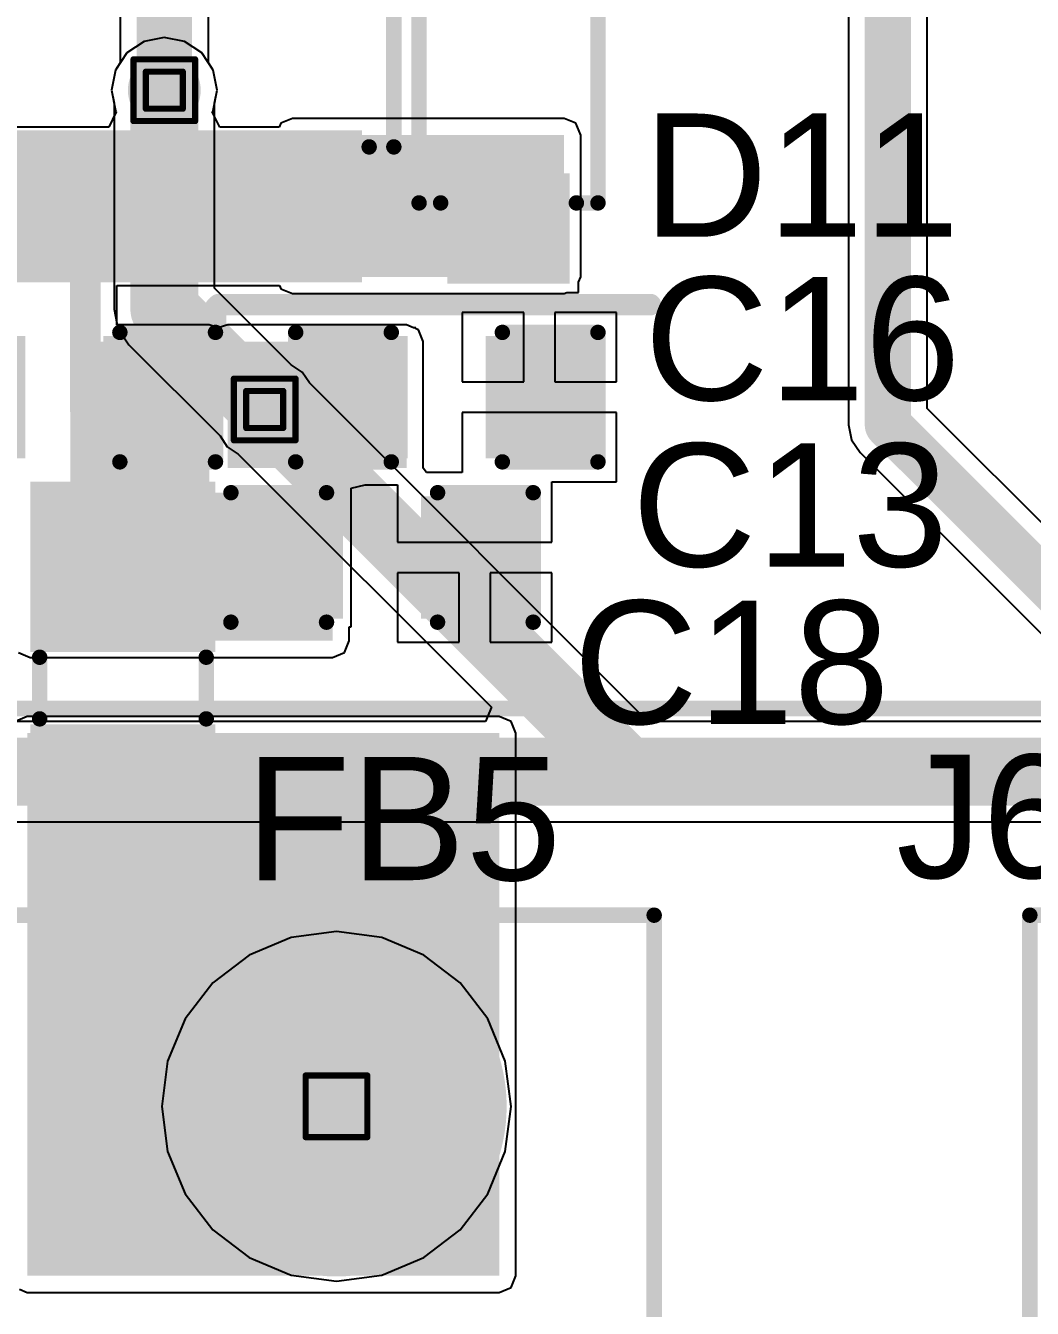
# Model space of a CAD drawing. Header units: inches. Extents: x -0.3 to 9.9, y -0.4 to 5.
# Drawn here: x 2.4275 to 2.7538, y 0.1784 to 0.5945 of the extents above; entities that cross this region are included whole.
import ezdxf

# ---------------------------------------------------------------- set-up
doc = ezdxf.new("R2010")
doc.units = ezdxf.units.IN
doc.header["$MEASUREMENT"] = 0
for name, color, linetype in [('Bottom Layer', 5, 'Continuous'), ('Bottom Solder', 6, 'Continuous'), ('Drill Drawing', 1, 'Continuous'), ('Multi-Layer', 9, 'Continuous'), ('Pad Holes', 156, 'Continuous'), ('Top Layer', 1, 'Continuous'), ('Top Overlay', 2, 'Continuous'), ('Top Paste', 8, 'Continuous'), ('Top Solder', 216, 'Continuous'), ('Via Holes', 16, 'Continuous')]:
    doc.layers.add(name, color=color, linetype=linetype)
doc.styles.add('Arial', font='', dxfattribs={"height": 0.2})
doc.styles.get('Arial').set_extended_font_data('Arial')

# ---------------------------------------------------------------- blocks, each defined once
blk = doc.blocks.new('HA0200500000G_8')
at = {"layer": 'Top Overlay'}
for points in [[(-0.301, 0.212, 0.005, 0.005, 0), (0.203, 0.212, 0.005, 0.005, 0)], [(-0.301, -0.21, 0.005, 0.005, 0), (-0.301, 0.212, 0.005, 0.005, 0)]]:
    blk.add_lwpolyline(points, format="xyseb", dxfattribs=at)
blk.add_lwpolyline([(-0.30225, 0.212, 0.0025, 0.0025, 1), (-0.29975, 0.212, 0.0025, 0.0025, 1)], format="xyseb", close=True, dxfattribs=at)
blk.add_lwpolyline([(-0.30225, 0.212, 0.0025, 0.0025, 1), (-0.29975, 0.212, 0.0025, 0.0025, 1)], format="xyseb", close=True, dxfattribs=at)
blk = doc.blocks.new('HA0200500000G_9')
at = {"layer": 'Bottom Layer'}
h = blk.add_hatch(color=5, dxfattribs=at)
edge = h.paths.add_edge_path()
edge.add_arc((0.1, 0.15), 0.05118, 0, 360)
at = {"layer": 'Bottom Solder'}
h = blk.add_hatch(color=6, dxfattribs=at)
edge = h.paths.add_edge_path()
edge.add_arc((0.1, 0.15), 0.05518, 0, 360)
at = {"layer": 'Multi-Layer'}
h = blk.add_hatch(color=9, dxfattribs=at)
edge = h.paths.add_edge_path()
edge.add_arc((0.1, 0.15), 0.05118, 0, 360)
at = {"layer": 'Pad Holes'}
h = blk.add_hatch(color=7, dxfattribs=at)
edge = h.paths.add_edge_path()
edge.add_arc((0.1, 0.15), 0.02559, 0, 360)
at = {"layer": 'Top Layer'}
h = blk.add_hatch(color=1, dxfattribs=at)
edge = h.paths.add_edge_path()
edge.add_arc((0.1, 0.15), 0.05118, 0, 360)
at = {"layer": 'Top Solder'}
h = blk.add_hatch(color=216, dxfattribs=at)
edge = h.paths.add_edge_path()
edge.add_arc((0.1, 0.15), 0.05518, 0, 360)
at = {"layer": 'Top Overlay'}
for points in [[(-0.301, 0.212, 0.005, 0.005, 0), (0.203, 0.212, 0.005, 0.005, 0)], [(0.203, -0.21, 0.005, 0.005, 0), (0.203, 0.212, 0.005, 0.005, 0)]]:
    blk.add_lwpolyline(points, format="xyseb", dxfattribs=at)
blk.add_lwpolyline([(0.20175, 0.212, 0.0025, 0.0025, 1), (0.20425, 0.212, 0.0025, 0.0025, 1)], format="xyseb", close=True, dxfattribs=at)
blk.add_lwpolyline([(0.20175, 0.212, 0.0025, 0.0025, 1), (0.20425, 0.212, 0.0025, 0.0025, 1)], format="xyseb", close=True, dxfattribs=at)
blk = doc.blocks.new('ZIO_101954_13')
at = {"layer": 'Top Overlay'}
blk.add_lwpolyline([(-0.719, -1.74, 0.005, 0.005, 0), (0.719, -1.74, 0.005, 0.005, 0)], format="xyseb", dxfattribs=at)
blk = doc.blocks.new('14_TSSOP_55')
at = {"layer": 'Top Layer'}
for points in [[(-0.12992, 0.08563), (-0.08858, 0.08563), (-0.08858, 0.06791), (-0.12992, 0.06791)], [(0.08858, 0.08563), (0.12992, 0.08563), (0.12992, 0.06791), (0.08858, 0.06791)], [(-0.12992, 0.06004), (-0.08858, 0.06004), (-0.08858, 0.04232), (-0.12992, 0.04232)], [(0.08858, 0.06004), (0.12992, 0.06004), (0.12992, 0.04232), (0.08858, 0.04232)], [(-0.12992, 0.03445), (-0.08858, 0.03445), (-0.08858, 0.01673), (-0.12992, 0.01673)], [(0.08858, 0.03445), (0.12992, 0.03445), (0.12992, 0.01673), (0.08858, 0.01673)], [(-0.12992, 0.00886), (-0.08858, 0.00886), (-0.08858, -0.00886), (-0.12992, -0.00886)], [(0.08858, 0.00886), (0.12992, 0.00886), (0.12992, -0.00886), (0.08858, -0.00886)], [(-0.12992, -0.01673), (-0.08858, -0.01673), (-0.08858, -0.03445), (-0.12992, -0.03445)], [(0.08858, -0.01673), (0.12992, -0.01673), (0.12992, -0.03445), (0.08858, -0.03445)], [(-0.12992, -0.04232), (-0.08858, -0.04232), (-0.08858, -0.06004), (-0.12992, -0.06004)], [(0.08858, -0.04232), (0.12992, -0.04232), (0.12992, -0.06004), (0.08858, -0.06004)], [(-0.12992, -0.06791), (-0.08858, -0.06791), (-0.08858, -0.08563), (-0.12992, -0.08563)], [(0.08858, -0.06791), (0.12992, -0.06791), (0.12992, -0.08563), (0.08858, -0.08563)]]:
    blk.add_hatch(color=1, dxfattribs=at).paths.add_polyline_path(points)
at = {"layer": 'Top Overlay'}
blk.add_hatch(color=2, dxfattribs=at).paths.add_polyline_path([(-0.08411, 0.068), (-0.07311, 0.068), (-0.07311, 0.086), (-0.08411, 0.086)])
at = {"layer": 'Top Paste'}
for points in [[(-0.12992, 0.08563), (-0.08858, 0.08563), (-0.08858, 0.06791), (-0.12992, 0.06791)], [(0.08858, 0.08563), (0.12992, 0.08563), (0.12992, 0.06791), (0.08858, 0.06791)], [(-0.12992, 0.06004), (-0.08858, 0.06004), (-0.08858, 0.04232), (-0.12992, 0.04232)], [(0.08858, 0.06004), (0.12992, 0.06004), (0.12992, 0.04232), (0.08858, 0.04232)], [(-0.12992, 0.03445), (-0.08858, 0.03445), (-0.08858, 0.01673), (-0.12992, 0.01673)], [(0.08858, 0.03445), (0.12992, 0.03445), (0.12992, 0.01673), (0.08858, 0.01673)], [(-0.12992, 0.00886), (-0.08858, 0.00886), (-0.08858, -0.00886), (-0.12992, -0.00886)], [(0.08858, 0.00886), (0.12992, 0.00886), (0.12992, -0.00886), (0.08858, -0.00886)], [(-0.12992, -0.01673), (-0.08858, -0.01673), (-0.08858, -0.03445), (-0.12992, -0.03445)], [(0.08858, -0.01673), (0.12992, -0.01673), (0.12992, -0.03445), (0.08858, -0.03445)], [(-0.12992, -0.04232), (-0.08858, -0.04232), (-0.08858, -0.06004), (-0.12992, -0.06004)], [(0.08858, -0.04232), (0.12992, -0.04232), (0.12992, -0.06004), (0.08858, -0.06004)], [(-0.12992, -0.06791), (-0.08858, -0.06791), (-0.08858, -0.08563), (-0.12992, -0.08563)], [(0.08858, -0.06791), (0.12992, -0.06791), (0.12992, -0.08563), (0.08858, -0.08563)]]:
    blk.add_hatch(color=8, dxfattribs=at).paths.add_polyline_path(points)
at = {"layer": 'Top Solder'}
for points in [[(-0.13392, 0.08963), (-0.08458, 0.08963), (-0.08458, 0.06391), (-0.13392, 0.06391)], [(0.08458, 0.08963), (0.13392, 0.08963), (0.13392, 0.06391), (0.08458, 0.06391)], [(-0.13392, 0.06404), (-0.08458, 0.06404), (-0.08458, 0.03832), (-0.13392, 0.03832)], [(0.08458, 0.06404), (0.13392, 0.06404), (0.13392, 0.03832), (0.08458, 0.03832)], [(-0.13392, 0.03845), (-0.08458, 0.03845), (-0.08458, 0.01273), (-0.13392, 0.01273)], [(0.08458, 0.03845), (0.13392, 0.03845), (0.13392, 0.01273), (0.08458, 0.01273)], [(-0.13392, 0.01286), (-0.08458, 0.01286), (-0.08458, -0.01286), (-0.13392, -0.01286)], [(0.08458, 0.01286), (0.13392, 0.01286), (0.13392, -0.01286), (0.08458, -0.01286)], [(-0.13392, -0.01273), (-0.08458, -0.01273), (-0.08458, -0.03845), (-0.13392, -0.03845)], [(0.08458, -0.01273), (0.13392, -0.01273), (0.13392, -0.03845), (0.08458, -0.03845)], [(-0.13392, -0.03832), (-0.08458, -0.03832), (-0.08458, -0.06404), (-0.13392, -0.06404)], [(0.08458, -0.03832), (0.13392, -0.03832), (0.13392, -0.06404), (0.08458, -0.06404)], [(-0.13392, -0.06391), (-0.08458, -0.06391), (-0.08458, -0.08963), (-0.13392, -0.08963)], [(0.08458, -0.06391), (0.13392, -0.06391), (0.13392, -0.08963), (0.08458, -0.08963)]]:
    blk.add_hatch(color=216, dxfattribs=at).paths.add_polyline_path(points)
at = {"layer": 'Top Overlay'}
for points in [[(-0.09, 0.1, 0.005, 0.005, 0), (0.09, 0.1, 0.005, 0.005, 0)], [(-0.09, 0.1, 0.005, 0.005, 0), (-0.09, 0.092, 0.005, 0.005, 0)], [(0.09, 0.1, 0.005, 0.005, 0), (0.09, 0.092, 0.005, 0.005, 0)], [(-0.141, 0.082, 0.00787, 0.00787, 0), (-0.136, 0.077, 0.00787, 0.00787, 0)], [(-0.141, 0.082, 0.00787, 0.00787, 0), (-0.141, 0.072, 0.00787, 0.00787, 0)], [(-0.136, 0.077, 0.00787, 0.00787, 0), (-0.141, 0.072, 0.00787, 0.00787, 0)], [(-0.09, -0.092, 0.005, 0.005, 0), (-0.09, -0.1, 0.005, 0.005, 0)], [(0.09, -0.092, 0.005, 0.005, 0), (0.09, -0.1, 0.005, 0.005, 0)], [(-0.09, -0.1, 0.005, 0.005, 0), (0.09, -0.1, 0.005, 0.005, 0)]]:
    blk.add_lwpolyline(points, format="xyseb", dxfattribs=at)
for points in [[(-0.09125, 0.1, 0.0025, 0.0025, 1), (-0.08875, 0.1, 0.0025, 0.0025, 1)], [(-0.09125, 0.1, 0.0025, 0.0025, 1), (-0.08875, 0.1, 0.0025, 0.0025, 1)], [(0.08875, 0.1, 0.0025, 0.0025, 1), (0.09125, 0.1, 0.0025, 0.0025, 1)], [(0.08875, 0.1, 0.0025, 0.0025, 1), (0.09125, 0.1, 0.0025, 0.0025, 1)], [(-0.09125, 0.092, 0.0025, 0.0025, 1), (-0.08875, 0.092, 0.0025, 0.0025, 1)], [(0.08875, 0.092, 0.0025, 0.0025, 1), (0.09125, 0.092, 0.0025, 0.0025, 1)], [(-0.14297, 0.082, 0.00394, 0.00394, 1), (-0.13903, 0.082, 0.00394, 0.00394, 1)], [(-0.14297, 0.082, 0.00394, 0.00394, 1), (-0.13903, 0.082, 0.00394, 0.00394, 1)], [(-0.13797, 0.077, 0.00394, 0.00394, 1), (-0.13403, 0.077, 0.00394, 0.00394, 1)], [(-0.13797, 0.077, 0.00394, 0.00394, 1), (-0.13403, 0.077, 0.00394, 0.00394, 1)], [(-0.14297, 0.072, 0.00394, 0.00394, 1), (-0.13903, 0.072, 0.00394, 0.00394, 1)], [(-0.14297, 0.072, 0.00394, 0.00394, 1), (-0.13903, 0.072, 0.00394, 0.00394, 1)], [(-0.09125, -0.092, 0.0025, 0.0025, 1), (-0.08875, -0.092, 0.0025, 0.0025, 1)], [(0.08875, -0.092, 0.0025, 0.0025, 1), (0.09125, -0.092, 0.0025, 0.0025, 1)], [(-0.09125, -0.1, 0.0025, 0.0025, 1), (-0.08875, -0.1, 0.0025, 0.0025, 1)], [(-0.09125, -0.1, 0.0025, 0.0025, 1), (-0.08875, -0.1, 0.0025, 0.0025, 1)], [(0.08875, -0.1, 0.0025, 0.0025, 1), (0.09125, -0.1, 0.0025, 0.0025, 1)], [(0.08875, -0.1, 0.0025, 0.0025, 1), (0.09125, -0.1, 0.0025, 0.0025, 1)]]:
    blk.add_lwpolyline(points, format="xyseb", close=True, dxfattribs=at)
blk = doc.blocks.new('I___0805_132')
at = {"layer": 'Top Layer'}
for points in [[(-0.06299, 0.02598), (-0.01575, 0.02598), (-0.01575, -0.02598), (-0.06299, -0.02598)], [(0.01575, 0.02598), (0.06299, 0.02598), (0.06299, -0.02598), (0.01575, -0.02598)]]:
    blk.add_hatch(color=1, dxfattribs=at).paths.add_polyline_path(points)
at = {"layer": 'Top Paste'}
for points in [[(-0.06299, 0.02598), (-0.01575, 0.02598), (-0.01575, -0.02598), (-0.06299, -0.02598)], [(0.01575, 0.02598), (0.06299, 0.02598), (0.06299, -0.02598), (0.01575, -0.02598)]]:
    blk.add_hatch(color=8, dxfattribs=at).paths.add_polyline_path(points)
at = {"layer": 'Top Solder'}
for points in [[(-0.06699, 0.02998), (-0.01175, 0.02998), (-0.01175, -0.02998), (-0.06699, -0.02998)], [(0.01175, 0.02998), (0.06699, 0.02998), (0.06699, -0.02998), (0.01175, -0.02998)]]:
    blk.add_hatch(color=216, dxfattribs=at).paths.add_polyline_path(points)
at = {"layer": 'Top Overlay'}
for points in [[(-0.01, 0.027, 0.005, 0.005, 0), (0.01, 0.027, 0.005, 0.005, 0)], [(-0.01, -0.027, 0.005, 0.005, 0), (0.01, -0.027, 0.005, 0.005, 0)]]:
    blk.add_lwpolyline(points, format="xyseb", dxfattribs=at)
for points in [[(-0.01125, 0.027, 0.0025, 0.0025, 1), (-0.00875, 0.027, 0.0025, 0.0025, 1)], [(0.00875, 0.027, 0.0025, 0.0025, 1), (0.01125, 0.027, 0.0025, 0.0025, 1)], [(-0.01125, -0.027, 0.0025, 0.0025, 1), (-0.00875, -0.027, 0.0025, 0.0025, 1)], [(0.00875, -0.027, 0.0025, 0.0025, 1), (0.01125, -0.027, 0.0025, 0.0025, 1)]]:
    blk.add_lwpolyline(points, format="xyseb", close=True, dxfattribs=at)
blk = doc.blocks.new('SOD_323_158')
at = {"layer": 'Top Layer'}
for points in [[(-0.02953, -0.01772), (-0.06102, -0.01772), (-0.06102, 0.01772), (-0.02953, 0.01772)], [(0.06102, -0.01772), (0.02953, -0.01772), (0.02953, 0.01772), (0.06102, 0.01772)]]:
    blk.add_hatch(color=1, dxfattribs=at).paths.add_polyline_path(points)
at = {"layer": 'Top Overlay'}
for points in [[(-0.079, 0.019), (-0.036, 0.019), (-0.036, 0.031), (-0.079, 0.031)], [(-0.079, -0.02), (-0.062, -0.02), (-0.062, 0.02), (-0.079, 0.02)], [(-0.079, -0.031), (-0.036, -0.031), (-0.036, -0.019), (-0.079, -0.019)]]:
    blk.add_hatch(color=2, dxfattribs=at).paths.add_polyline_path(points)
at = {"layer": 'Top Paste'}
for points in [[(-0.02953, -0.01772), (-0.06102, -0.01772), (-0.06102, 0.01772), (-0.02953, 0.01772)], [(0.06102, -0.01772), (0.02953, -0.01772), (0.02953, 0.01772), (0.06102, 0.01772)]]:
    blk.add_hatch(color=8, dxfattribs=at).paths.add_polyline_path(points)
at = {"layer": 'Top Solder'}
for points in [[(-0.02736, -0.01988), (-0.06319, -0.01988), (-0.06319, 0.01988), (-0.02736, 0.01988)], [(0.06319, -0.01988), (0.02736, -0.01988), (0.02736, 0.01988), (0.06319, 0.01988)]]:
    blk.add_hatch(color=216, dxfattribs=at).paths.add_polyline_path(points)
at = {"layer": 'Top Overlay'}
for points in [[(0.037, 0.029, 0.005, 0.005, 0), (-0.036, 0.029, 0.005, 0.005, 0)], [(0.037, 0.022, 0.005, 0.005, 0), (0.037, 0.029, 0.005, 0.005, 0)], [(0.037, -0.029, 0.005, 0.005, 0), (0.037, -0.022, 0.005, 0.005, 0)], [(0.037, -0.029, 0.005, 0.005, 0), (-0.036, -0.029, 0.005, 0.005, 0)]]:
    blk.add_lwpolyline(points, format="xyseb", dxfattribs=at)
for points in [[(-0.03725, 0.029, 0.0025, 0.0025, 1), (-0.03475, 0.029, 0.0025, 0.0025, 1)], [(0.03575, 0.029, 0.0025, 0.0025, 1), (0.03825, 0.029, 0.0025, 0.0025, 1)], [(0.03575, 0.029, 0.0025, 0.0025, 1), (0.03825, 0.029, 0.0025, 0.0025, 1)], [(0.03575, 0.022, 0.0025, 0.0025, 1), (0.03825, 0.022, 0.0025, 0.0025, 1)], [(0.03575, -0.022, 0.0025, 0.0025, 1), (0.03825, -0.022, 0.0025, 0.0025, 1)], [(-0.03725, -0.029, 0.0025, 0.0025, 1), (-0.03475, -0.029, 0.0025, 0.0025, 1)], [(0.03575, -0.029, 0.0025, 0.0025, 1), (0.03825, -0.029, 0.0025, 0.0025, 1)], [(0.03575, -0.029, 0.0025, 0.0025, 1), (0.03825, -0.029, 0.0025, 0.0025, 1)]]:
    blk.add_lwpolyline(points, format="xyseb", close=True, dxfattribs=at)
blk = doc.blocks.new('C___0603_201')
at = {"layer": 'Top Layer'}
for points in [[(-0.015, 0.0175), (-0.015, -0.0175), (-0.045, -0.0175), (-0.045, 0.0175)], [(0.045, 0.0175), (0.045, -0.0175), (0.015, -0.0175), (0.015, 0.0175)]]:
    blk.add_hatch(color=1, dxfattribs=at).paths.add_polyline_path(points)
at = {"layer": 'Top Paste'}
for points in [[(-0.015, 0.0175), (-0.015, -0.0175), (-0.045, -0.0175), (-0.045, 0.0175)], [(0.045, 0.0175), (0.045, -0.0175), (0.015, -0.0175), (0.015, 0.0175)]]:
    blk.add_hatch(color=8, dxfattribs=at).paths.add_polyline_path(points)
at = {"layer": 'Top Solder'}
for points in [[(-0.01264, 0.01986), (-0.01264, -0.01986), (-0.04736, -0.01986), (-0.04736, 0.01986)], [(0.04736, 0.01986), (0.04736, -0.01986), (0.01264, -0.01986), (0.01264, 0.01986)]]:
    blk.add_hatch(color=216, dxfattribs=at).paths.add_polyline_path(points)
at = {"layer": 'Top Overlay'}
for points in [[(-0.049, 0.021, 0.005, 0.005, 0), (-0.018, 0.021, 0.005, 0.005, 0)], [(-0.049, -0.021, 0.005, 0.005, 0), (-0.049, 0.021, 0.005, 0.005, 0)], [(0.018, 0.021, 0.005, 0.005, 0), (0.049, 0.021, 0.005, 0.005, 0)], [(0.049, -0.021, 0.005, 0.005, 0), (0.049, 0.021, 0.005, 0.005, 0)], [(-0.049, -0.021, 0.005, 0.005, 0), (-0.018, -0.021, 0.005, 0.005, 0)], [(0.018, -0.021, 0.005, 0.005, 0), (0.049, -0.021, 0.005, 0.005, 0)]]:
    blk.add_lwpolyline(points, format="xyseb", dxfattribs=at)
for points in [[(-0.05025, 0.021, 0.0025, 0.0025, 1), (-0.04775, 0.021, 0.0025, 0.0025, 1)], [(-0.05025, 0.021, 0.0025, 0.0025, 1), (-0.04775, 0.021, 0.0025, 0.0025, 1)], [(-0.01925, 0.021, 0.0025, 0.0025, 1), (-0.01675, 0.021, 0.0025, 0.0025, 1)], [(0.01675, 0.021, 0.0025, 0.0025, 1), (0.01925, 0.021, 0.0025, 0.0025, 1)], [(0.04775, 0.021, 0.0025, 0.0025, 1), (0.05025, 0.021, 0.0025, 0.0025, 1)], [(0.04775, 0.021, 0.0025, 0.0025, 1), (0.05025, 0.021, 0.0025, 0.0025, 1)], [(-0.05025, -0.021, 0.0025, 0.0025, 1), (-0.04775, -0.021, 0.0025, 0.0025, 1)], [(-0.05025, -0.021, 0.0025, 0.0025, 1), (-0.04775, -0.021, 0.0025, 0.0025, 1)], [(-0.01925, -0.021, 0.0025, 0.0025, 1), (-0.01675, -0.021, 0.0025, 0.0025, 1)], [(0.01675, -0.021, 0.0025, 0.0025, 1), (0.01925, -0.021, 0.0025, 0.0025, 1)], [(0.04775, -0.021, 0.0025, 0.0025, 1), (0.05025, -0.021, 0.0025, 0.0025, 1)], [(0.04775, -0.021, 0.0025, 0.0025, 1), (0.05025, -0.021, 0.0025, 0.0025, 1)]]:
    blk.add_lwpolyline(points, format="xyseb", close=True, dxfattribs=at)
blk = doc.blocks.new('C___0603_203')
at = {"layer": 'Top Layer'}
for points in [[(-0.015, 0.0175), (-0.015, -0.0175), (-0.045, -0.0175), (-0.045, 0.0175)], [(0.045, 0.0175), (0.045, -0.0175), (0.015, -0.0175), (0.015, 0.0175)]]:
    blk.add_hatch(color=1, dxfattribs=at).paths.add_polyline_path(points)
at = {"layer": 'Top Paste'}
for points in [[(-0.015, 0.0175), (-0.015, -0.0175), (-0.045, -0.0175), (-0.045, 0.0175)], [(0.045, 0.0175), (0.045, -0.0175), (0.015, -0.0175), (0.015, 0.0175)]]:
    blk.add_hatch(color=8, dxfattribs=at).paths.add_polyline_path(points)
at = {"layer": 'Top Solder'}
for points in [[(-0.01264, 0.01986), (-0.01264, -0.01986), (-0.04736, -0.01986), (-0.04736, 0.01986)], [(0.04736, 0.01986), (0.04736, -0.01986), (0.01264, -0.01986), (0.01264, 0.01986)]]:
    blk.add_hatch(color=216, dxfattribs=at).paths.add_polyline_path(points)
at = {"layer": 'Top Overlay'}
for points in [[(-0.049, 0.021, 0.005, 0.005, 0), (-0.018, 0.021, 0.005, 0.005, 0)], [(-0.049, -0.021, 0.005, 0.005, 0), (-0.049, 0.021, 0.005, 0.005, 0)], [(0.018, 0.021, 0.005, 0.005, 0), (0.049, 0.021, 0.005, 0.005, 0)], [(0.049, -0.021, 0.005, 0.005, 0), (0.049, 0.021, 0.005, 0.005, 0)], [(-0.049, -0.021, 0.005, 0.005, 0), (-0.018, -0.021, 0.005, 0.005, 0)], [(0.018, -0.021, 0.005, 0.005, 0), (0.049, -0.021, 0.005, 0.005, 0)]]:
    blk.add_lwpolyline(points, format="xyseb", dxfattribs=at)
for points in [[(-0.05025, 0.021, 0.0025, 0.0025, 1), (-0.04775, 0.021, 0.0025, 0.0025, 1)], [(-0.05025, 0.021, 0.0025, 0.0025, 1), (-0.04775, 0.021, 0.0025, 0.0025, 1)], [(-0.01925, 0.021, 0.0025, 0.0025, 1), (-0.01675, 0.021, 0.0025, 0.0025, 1)], [(0.01675, 0.021, 0.0025, 0.0025, 1), (0.01925, 0.021, 0.0025, 0.0025, 1)], [(0.04775, 0.021, 0.0025, 0.0025, 1), (0.05025, 0.021, 0.0025, 0.0025, 1)], [(0.04775, 0.021, 0.0025, 0.0025, 1), (0.05025, 0.021, 0.0025, 0.0025, 1)], [(-0.05025, -0.021, 0.0025, 0.0025, 1), (-0.04775, -0.021, 0.0025, 0.0025, 1)], [(-0.05025, -0.021, 0.0025, 0.0025, 1), (-0.04775, -0.021, 0.0025, 0.0025, 1)], [(-0.01925, -0.021, 0.0025, 0.0025, 1), (-0.01675, -0.021, 0.0025, 0.0025, 1)], [(0.01675, -0.021, 0.0025, 0.0025, 1), (0.01925, -0.021, 0.0025, 0.0025, 1)], [(0.04775, -0.021, 0.0025, 0.0025, 1), (0.05025, -0.021, 0.0025, 0.0025, 1)], [(0.04775, -0.021, 0.0025, 0.0025, 1), (0.05025, -0.021, 0.0025, 0.0025, 1)]]:
    blk.add_lwpolyline(points, format="xyseb", close=True, dxfattribs=at)
blk = doc.blocks.new('C___0603_206')
at = {"layer": 'Top Layer'}
for points in [[(-0.015, 0.0175), (-0.015, -0.0175), (-0.045, -0.0175), (-0.045, 0.0175)], [(0.045, 0.0175), (0.045, -0.0175), (0.015, -0.0175), (0.015, 0.0175)]]:
    blk.add_hatch(color=1, dxfattribs=at).paths.add_polyline_path(points)
at = {"layer": 'Top Paste'}
for points in [[(-0.015, 0.0175), (-0.015, -0.0175), (-0.045, -0.0175), (-0.045, 0.0175)], [(0.045, 0.0175), (0.045, -0.0175), (0.015, -0.0175), (0.015, 0.0175)]]:
    blk.add_hatch(color=8, dxfattribs=at).paths.add_polyline_path(points)
at = {"layer": 'Top Solder'}
for points in [[(-0.01264, 0.01986), (-0.01264, -0.01986), (-0.04736, -0.01986), (-0.04736, 0.01986)], [(0.04736, 0.01986), (0.04736, -0.01986), (0.01264, -0.01986), (0.01264, 0.01986)]]:
    blk.add_hatch(color=216, dxfattribs=at).paths.add_polyline_path(points)
at = {"layer": 'Top Overlay'}
for points in [[(-0.049, 0.021, 0.005, 0.005, 0), (-0.049, -0.021, 0.005, 0.005, 0)], [(-0.018, 0.021, 0.005, 0.005, 0), (-0.049, 0.021, 0.005, 0.005, 0)], [(0.049, 0.021, 0.005, 0.005, 0), (0.018, 0.021, 0.005, 0.005, 0)], [(0.049, 0.021, 0.005, 0.005, 0), (0.049, -0.021, 0.005, 0.005, 0)], [(-0.018, -0.021, 0.005, 0.005, 0), (-0.049, -0.021, 0.005, 0.005, 0)], [(0.049, -0.021, 0.005, 0.005, 0), (0.018, -0.021, 0.005, 0.005, 0)]]:
    blk.add_lwpolyline(points, format="xyseb", dxfattribs=at)
for points in [[(-0.05025, 0.021, 0.0025, 0.0025, 1), (-0.04775, 0.021, 0.0025, 0.0025, 1)], [(-0.05025, 0.021, 0.0025, 0.0025, 1), (-0.04775, 0.021, 0.0025, 0.0025, 1)], [(-0.01925, 0.021, 0.0025, 0.0025, 1), (-0.01675, 0.021, 0.0025, 0.0025, 1)], [(0.01675, 0.021, 0.0025, 0.0025, 1), (0.01925, 0.021, 0.0025, 0.0025, 1)], [(0.04775, 0.021, 0.0025, 0.0025, 1), (0.05025, 0.021, 0.0025, 0.0025, 1)], [(0.04775, 0.021, 0.0025, 0.0025, 1), (0.05025, 0.021, 0.0025, 0.0025, 1)], [(-0.05025, -0.021, 0.0025, 0.0025, 1), (-0.04775, -0.021, 0.0025, 0.0025, 1)], [(-0.05025, -0.021, 0.0025, 0.0025, 1), (-0.04775, -0.021, 0.0025, 0.0025, 1)], [(-0.01925, -0.021, 0.0025, 0.0025, 1), (-0.01675, -0.021, 0.0025, 0.0025, 1)], [(0.01675, -0.021, 0.0025, 0.0025, 1), (0.01925, -0.021, 0.0025, 0.0025, 1)], [(0.04775, -0.021, 0.0025, 0.0025, 1), (0.05025, -0.021, 0.0025, 0.0025, 1)], [(0.04775, -0.021, 0.0025, 0.0025, 1), (0.05025, -0.021, 0.0025, 0.0025, 1)]]:
    blk.add_lwpolyline(points, format="xyseb", close=True, dxfattribs=at)

msp = doc.modelspace()

# ---------------------------------------------------------------- hatches: boundary and pattern name
at = {"layer": 'Bottom Layer'}
h = msp.add_hatch(color=5, dxfattribs=at)
edge = h.paths.add_edge_path()
edge.add_arc((2.47241, 0.57355), 0.01181, 0, 360)
h = msp.add_hatch(color=5, dxfattribs=at)
edge = h.paths.add_edge_path()
edge.add_arc((2.50496, 0.47), 0.01181, 0, 360)
at = {"layer": 'Bottom Solder'}
h = msp.add_hatch(color=6, dxfattribs=at)
edge = h.paths.add_edge_path()
edge.add_arc((2.47241, 0.57355), 0.00591, 0, 360)
h = msp.add_hatch(color=6, dxfattribs=at)
edge = h.paths.add_edge_path()
edge.add_arc((2.50496, 0.47), 0.00591, 0, 360)
at = {"layer": 'Top Layer'}
h = msp.add_hatch(color=1, dxfattribs=at)
edge = h.paths.add_edge_path()
edge.add_arc((2.47241, 0.57355), 0.01181, 0, 360)
for points in [[(2.514, 0.513), (2.602, 0.513), (2.602, 0.559), (2.514, 0.559)], [(2.44196, 0.427), (2.48696, 0.427), (2.48696, 0.492), (2.44196, 0.492)], [(2.49296, 0.451), (2.55096, 0.451), (2.55096, 0.492), (2.49296, 0.492)], [(2.42896, 0.395), (2.52696, 0.395), (2.52696, 0.443), (2.42896, 0.443)], [(2.42796, 0.189), (2.581, 0.189), (2.581, 0.365), (2.42796, 0.365)]]:
    msp.add_hatch(color=1, dxfattribs=at).paths.add_polyline_path(points)
h = msp.add_hatch(color=1, dxfattribs=at)
edge = h.paths.add_edge_path()
edge.add_arc((2.50496, 0.47), 0.01181, 0, 360)
at = {"layer": 'Top Solder'}
h = msp.add_hatch(color=216, dxfattribs=at)
edge = h.paths.add_edge_path()
edge.add_arc((2.47241, 0.57355), 0.00591, 0, 360)
h = msp.add_hatch(color=216, dxfattribs=at)
edge = h.paths.add_edge_path()
edge.add_arc((2.50496, 0.47), 0.00591, 0, 360)
at = {"layer": 'Via Holes'}
h = msp.add_hatch(color=7, dxfattribs=at)
edge = h.paths.add_edge_path()
edge.add_arc((2.47241, 0.57355), 0.00591, 0, 360)
h = msp.add_hatch(color=7, dxfattribs=at)
edge = h.paths.add_edge_path()
edge.add_arc((2.50496, 0.47), 0.00591, 0, 360)

# ---------------------------------------------------------------- linework, layer by layer
at = {"layer": 'Bottom Layer'}
for p, q in [((2.69426, 0.78116), (2.69426, 0.465)), ((2.71974, 0.47028), (2.71974, 0.74124)), ((2.46585, 0.58938), (2.46029, 0.58567)), ((2.47241, 0.59069), (2.46585, 0.58938)), ((2.47897, 0.58938), (2.47241, 0.59069)), ((2.48453, 0.58567), (2.47897, 0.58938)), ((2.46029, 0.58567), (2.45658, 0.58011)), ((2.48825, 0.58011), (2.48453, 0.58567)), ((2.45658, 0.58011), (2.45527, 0.57355)), ((2.48955, 0.57355), (2.48825, 0.58011)), ((2.45527, 0.57355), (2.4561, 0.56939)), ((2.48873, 0.56939), (2.48955, 0.57355)), ((2.4561, 0.56939), (2.4561, 0.50255)), ((2.48873, 0.50931), (2.48873, 0.56939)), ((2.51356, 0.48447), (2.48873, 0.50931)), ((2.4561, 0.50255), (2.45734, 0.49631)), ((2.45734, 0.49631), (2.46088, 0.49101)), ((2.46088, 0.49101), (2.49049, 0.4614)), ((2.51708, 0.48212), (2.51356, 0.48447)), ((2.51944, 0.4786), (2.51708, 0.48212)), ((2.62922, 0.36881), (2.51944, 0.4786)), ((2.79328, 0.39674), (2.71974, 0.47028)), ((2.69426, 0.465), (2.69523, 0.46012)), ((2.49049, 0.4614), (2.49284, 0.45788)), ((2.49284, 0.45788), (2.49636, 0.45553)), ((2.69523, 0.46012), (2.69799, 0.45599)), ((2.49636, 0.45553), (2.57846, 0.37343)), ((2.69799, 0.45599), (2.77899, 0.37499)), ((2.57846, 0.37343), (2.57654, 0.36881)), ((2.57654, 0.36881), (2.12526, 0.36881)), ((2.77923, 0.36881), (2.62922, 0.36881)), ((2.1185, 0.33619), (3.30035, 0.33619)), ((2.52822, 0.30061), (2.51356, 0.29868)), ((2.54289, 0.29868), (2.52822, 0.30061)), ((2.51356, 0.29868), (2.49989, 0.29302)), ((2.55656, 0.29302), (2.54289, 0.29868)), ((2.49989, 0.29302), (2.48815, 0.28402)), ((2.56829, 0.28402), (2.55656, 0.29302)), ((2.48815, 0.28402), (2.47915, 0.27228)), ((2.5773, 0.27228), (2.56829, 0.28402)), ((2.47915, 0.27228), (2.47349, 0.25862)), ((2.58296, 0.25862), (2.5773, 0.27228)), ((2.47349, 0.25862), (2.47156, 0.24395)), ((2.58489, 0.24395), (2.58296, 0.25862)), ((2.47156, 0.24395), (2.47349, 0.22928)), ((2.58296, 0.22928), (2.58489, 0.24395)), ((2.47349, 0.22928), (2.47915, 0.21562)), ((2.5773, 0.21562), (2.58296, 0.22928)), ((2.47915, 0.21562), (2.48815, 0.20388)), ((2.56829, 0.20388), (2.5773, 0.21562)), ((2.48815, 0.20388), (2.49989, 0.19487)), ((2.55656, 0.19487), (2.56829, 0.20388)), ((2.49989, 0.19487), (2.51356, 0.18921)), ((2.54289, 0.18921), (2.55656, 0.19487)), ((2.51356, 0.18921), (2.52822, 0.18728)), ((2.52822, 0.18728), (2.54289, 0.18921))]:
    msp.add_line(p, q, dxfattribs=at)
for points in [[(2.707, 0.465, 0.015, 0.015, 0), (2.707, 1.002, 0.015, 0.015, 0)], [(2.47241, 0.50255, 0.022, 0.022, 0), (2.47241, 0.57355, 0.022, 0.022, 0)], [(2.47241, 0.50255, 0.022, 0.022, 0), (2.50496, 0.47, 0.022, 0.022, 0)], [(2.50496, 0.47, 0.022, 0.022, 0), (2.62246, 0.3525, 0.022, 0.022, 0)], [(2.707, 0.465, 0.015, 0.015, 0), (2.788, 0.384, 0.015, 0.015, 0)], [(2.1185, 0.3525, 0.022, 0.022, 0), (2.62246, 0.3525, 0.022, 0.022, 0)], [(2.62246, 0.3525, 0.022, 0.022, 0), (3.8085, 0.3525, 0.022, 0.022, 0)]]:
    msp.add_lwpolyline(points, format="xyseb", dxfattribs=at)
for points in [[(2.46691, 0.57355, 0.011, 0.011, 1), (2.47791, 0.57355, 0.011, 0.011, 1)], [(2.46691, 0.50255, 0.011, 0.011, 1), (2.47791, 0.50255, 0.011, 0.011, 1)], [(2.46691, 0.50255, 0.011, 0.011, 1), (2.47791, 0.50255, 0.011, 0.011, 1)], [(2.49946, 0.47, 0.011, 0.011, 1), (2.51046, 0.47, 0.011, 0.011, 1)], [(2.49946, 0.47, 0.011, 0.011, 1), (2.51046, 0.47, 0.011, 0.011, 1)], [(2.70325, 0.465, 0.0075, 0.0075, 1), (2.71075, 0.465, 0.0075, 0.0075, 1)], [(2.70325, 0.465, 0.0075, 0.0075, 1), (2.71075, 0.465, 0.0075, 0.0075, 1)], [(2.61696, 0.3525, 0.011, 0.011, 1), (2.62796, 0.3525, 0.011, 0.011, 1)], [(2.61696, 0.3525, 0.011, 0.011, 1), (2.62796, 0.3525, 0.011, 0.011, 1)], [(2.61696, 0.3525, 0.011, 0.011, 1), (2.62796, 0.3525, 0.011, 0.011, 1)]]:
    msp.add_lwpolyline(points, format="xyseb", close=True, dxfattribs=at)
at = {"layer": 'Drill Drawing'}
for points in [[(2.46241, 0.58355, 0.002, 0.002, 0), (2.48241, 0.58355, 0.002, 0.002, 0)], [(2.46241, 0.56355, 0.002, 0.002, 0), (2.46241, 0.58355, 0.002, 0.002, 0)], [(2.48241, 0.56355, 0.002, 0.002, 0), (2.48241, 0.58355, 0.002, 0.002, 0)], [(2.46641, 0.57955, 0.002, 0.002, 0), (2.47841, 0.57955, 0.002, 0.002, 0)], [(2.46641, 0.56755, 0.002, 0.002, 0), (2.46641, 0.57955, 0.002, 0.002, 0)], [(2.47841, 0.56755, 0.002, 0.002, 0), (2.47841, 0.57955, 0.002, 0.002, 0)], [(2.46641, 0.56755, 0.002, 0.002, 0), (2.47841, 0.56755, 0.002, 0.002, 0)], [(2.46241, 0.56355, 0.002, 0.002, 0), (2.48241, 0.56355, 0.002, 0.002, 0)], [(2.49496, 0.48, 0.002, 0.002, 0), (2.51496, 0.48, 0.002, 0.002, 0)], [(2.49496, 0.46, 0.002, 0.002, 0), (2.49496, 0.48, 0.002, 0.002, 0)], [(2.51496, 0.46, 0.002, 0.002, 0), (2.51496, 0.48, 0.002, 0.002, 0)], [(2.49896, 0.476, 0.002, 0.002, 0), (2.51096, 0.476, 0.002, 0.002, 0)], [(2.49896, 0.464, 0.002, 0.002, 0), (2.49896, 0.476, 0.002, 0.002, 0)], [(2.51096, 0.464, 0.002, 0.002, 0), (2.51096, 0.476, 0.002, 0.002, 0)], [(2.49896, 0.464, 0.002, 0.002, 0), (2.51096, 0.464, 0.002, 0.002, 0)], [(2.49496, 0.46, 0.002, 0.002, 0), (2.51496, 0.46, 0.002, 0.002, 0)], [(2.51822, 0.25395, 0.002, 0.002, 0), (2.53822, 0.25395, 0.002, 0.002, 0)], [(2.51822, 0.23395, 0.002, 0.002, 0), (2.51822, 0.25395, 0.002, 0.002, 0)], [(2.53822, 0.23395, 0.002, 0.002, 0), (2.53822, 0.25395, 0.002, 0.002, 0)], [(2.51822, 0.23395, 0.002, 0.002, 0), (2.53822, 0.23395, 0.002, 0.002, 0)]]:
    msp.add_lwpolyline(points, format="xyseb", dxfattribs=at)
for points in [[(2.46191, 0.58355, 0.001, 0.001, 1), (2.46291, 0.58355, 0.001, 0.001, 1)], [(2.46191, 0.58355, 0.001, 0.001, 1), (2.46291, 0.58355, 0.001, 0.001, 1)], [(2.48191, 0.58355, 0.001, 0.001, 1), (2.48291, 0.58355, 0.001, 0.001, 1)], [(2.48191, 0.58355, 0.001, 0.001, 1), (2.48291, 0.58355, 0.001, 0.001, 1)], [(2.46591, 0.57955, 0.001, 0.001, 1), (2.46691, 0.57955, 0.001, 0.001, 1)], [(2.46591, 0.57955, 0.001, 0.001, 1), (2.46691, 0.57955, 0.001, 0.001, 1)], [(2.47791, 0.57955, 0.001, 0.001, 1), (2.47891, 0.57955, 0.001, 0.001, 1)], [(2.47791, 0.57955, 0.001, 0.001, 1), (2.47891, 0.57955, 0.001, 0.001, 1)], [(2.46591, 0.56755, 0.001, 0.001, 1), (2.46691, 0.56755, 0.001, 0.001, 1)], [(2.46591, 0.56755, 0.001, 0.001, 1), (2.46691, 0.56755, 0.001, 0.001, 1)], [(2.47791, 0.56755, 0.001, 0.001, 1), (2.47891, 0.56755, 0.001, 0.001, 1)], [(2.47791, 0.56755, 0.001, 0.001, 1), (2.47891, 0.56755, 0.001, 0.001, 1)], [(2.46191, 0.56355, 0.001, 0.001, 1), (2.46291, 0.56355, 0.001, 0.001, 1)], [(2.46191, 0.56355, 0.001, 0.001, 1), (2.46291, 0.56355, 0.001, 0.001, 1)], [(2.48191, 0.56355, 0.001, 0.001, 1), (2.48291, 0.56355, 0.001, 0.001, 1)], [(2.48191, 0.56355, 0.001, 0.001, 1), (2.48291, 0.56355, 0.001, 0.001, 1)], [(2.49446, 0.48, 0.001, 0.001, 1), (2.49546, 0.48, 0.001, 0.001, 1)], [(2.49446, 0.48, 0.001, 0.001, 1), (2.49546, 0.48, 0.001, 0.001, 1)], [(2.51446, 0.48, 0.001, 0.001, 1), (2.51546, 0.48, 0.001, 0.001, 1)], [(2.51446, 0.48, 0.001, 0.001, 1), (2.51546, 0.48, 0.001, 0.001, 1)], [(2.49846, 0.476, 0.001, 0.001, 1), (2.49946, 0.476, 0.001, 0.001, 1)], [(2.49846, 0.476, 0.001, 0.001, 1), (2.49946, 0.476, 0.001, 0.001, 1)], [(2.51046, 0.476, 0.001, 0.001, 1), (2.51146, 0.476, 0.001, 0.001, 1)], [(2.51046, 0.476, 0.001, 0.001, 1), (2.51146, 0.476, 0.001, 0.001, 1)], [(2.49846, 0.464, 0.001, 0.001, 1), (2.49946, 0.464, 0.001, 0.001, 1)], [(2.49846, 0.464, 0.001, 0.001, 1), (2.49946, 0.464, 0.001, 0.001, 1)], [(2.51046, 0.464, 0.001, 0.001, 1), (2.51146, 0.464, 0.001, 0.001, 1)], [(2.51046, 0.464, 0.001, 0.001, 1), (2.51146, 0.464, 0.001, 0.001, 1)], [(2.49446, 0.46, 0.001, 0.001, 1), (2.49546, 0.46, 0.001, 0.001, 1)], [(2.49446, 0.46, 0.001, 0.001, 1), (2.49546, 0.46, 0.001, 0.001, 1)], [(2.51446, 0.46, 0.001, 0.001, 1), (2.51546, 0.46, 0.001, 0.001, 1)], [(2.51446, 0.46, 0.001, 0.001, 1), (2.51546, 0.46, 0.001, 0.001, 1)], [(2.51772, 0.25395, 0.001, 0.001, 1), (2.51872, 0.25395, 0.001, 0.001, 1)], [(2.51772, 0.25395, 0.001, 0.001, 1), (2.51872, 0.25395, 0.001, 0.001, 1)], [(2.53772, 0.25395, 0.001, 0.001, 1), (2.53872, 0.25395, 0.001, 0.001, 1)], [(2.53772, 0.25395, 0.001, 0.001, 1), (2.53872, 0.25395, 0.001, 0.001, 1)], [(2.51772, 0.23395, 0.001, 0.001, 1), (2.51872, 0.23395, 0.001, 0.001, 1)], [(2.51772, 0.23395, 0.001, 0.001, 1), (2.51872, 0.23395, 0.001, 0.001, 1)], [(2.53772, 0.23395, 0.001, 0.001, 1), (2.53872, 0.23395, 0.001, 0.001, 1)], [(2.53772, 0.23395, 0.001, 0.001, 1), (2.53872, 0.23395, 0.001, 0.001, 1)]]:
    msp.add_lwpolyline(points, format="xyseb", close=True, dxfattribs=at)
at = {"layer": 'Top Layer'}
for p, q in [((2.45814, 0.63145), (2.45814, 0.58244)), ((2.48669, 0.58244), (2.48669, 0.62554)), ((2.45658, 0.58011), (2.45527, 0.57355)), ((2.45814, 0.58244), (2.45658, 0.58011)), ((2.48825, 0.58011), (2.48669, 0.58244)), ((2.48955, 0.57355), (2.48825, 0.58011)), ((2.45527, 0.57355), (2.45658, 0.56699)), ((2.48825, 0.56699), (2.48955, 0.57355)), ((2.45685, 0.56658), (2.45443, 0.56158)), ((2.45658, 0.56699), (2.45685, 0.56658)), ((2.48797, 0.56658), (2.48825, 0.56699)), ((2.4904, 0.56158), (2.48797, 0.56658)), ((2.51017, 0.56283), (2.50965, 0.56158)), ((2.514, 0.56441), (2.51017, 0.56283)), ((2.602, 0.56441), (2.514, 0.56441)), ((2.60583, 0.56283), (2.602, 0.56441)), ((2.60741, 0.559), (2.60583, 0.56283)), ((2.45443, 0.56158), (2.41333, 0.56158)), ((2.50965, 0.56158), (2.4904, 0.56158)), ((2.60741, 0.513), (2.60741, 0.559)), ((2.60672, 0.51132), (2.60741, 0.513)), ((2.45702, 0.49741), (2.45702, 0.51024)), ((2.45702, 0.51024), (2.50973, 0.51024)), ((2.50973, 0.51024), (2.51017, 0.50917)), ((2.51017, 0.50917), (2.514, 0.50759)), ((2.602, 0.50759), (2.60294, 0.50798)), ((2.60294, 0.50798), (2.60672, 0.50798)), ((2.60672, 0.50798), (2.60672, 0.51132)), ((2.514, 0.50759), (2.602, 0.50759)), ((2.589, 0.5015), (2.569, 0.5015)), ((2.569, 0.5015), (2.569, 0.479)), ((2.589, 0.479), (2.589, 0.5015)), ((2.619, 0.5015), (2.599, 0.5015)), ((2.599, 0.5015), (2.599, 0.479)), ((2.619, 0.479), (2.619, 0.5015)), ((2.48521, 0.49741), (2.45702, 0.49741)), ((2.48696, 0.49741), (2.48521, 0.49741)), ((2.49, 0.4965), (2.48696, 0.49741)), ((2.49193, 0.49709), (2.49, 0.4965)), ((2.49296, 0.49741), (2.49193, 0.49709)), ((2.49454, 0.49741), (2.49296, 0.49741)), ((2.55096, 0.49741), (2.49454, 0.49741)), ((2.55316, 0.4965), (2.55096, 0.49741)), ((2.554, 0.4965), (2.55316, 0.4965)), ((2.554, 0.49615), (2.554, 0.4965)), ((2.55479, 0.49583), (2.554, 0.49615)), ((2.55637, 0.492), (2.55479, 0.49583)), ((2.55637, 0.451), (2.55637, 0.492)), ((2.569, 0.479), (2.589, 0.479)), ((2.599, 0.479), (2.619, 0.479)), ((2.594, 0.469), (2.569, 0.469)), ((2.569, 0.469), (2.569, 0.4495)), ((2.619, 0.469), (2.594, 0.469)), ((2.619, 0.4465), (2.619, 0.469)), ((2.55738, 0.4495), (2.55637, 0.451)), ((2.569, 0.4495), (2.55738, 0.4495)), ((2.533, 0.4445), (2.53755, 0.44559)), ((2.53755, 0.44559), (2.548, 0.44559)), ((2.548, 0.44559), (2.548, 0.427)), ((2.598, 0.427), (2.598, 0.4465)), ((2.598, 0.4465), (2.619, 0.4465)), ((2.533, 0.3995), (2.533, 0.4445)), ((2.548, 0.427), (2.573, 0.427)), ((2.573, 0.427), (2.598, 0.427)), ((2.568, 0.417), (2.548, 0.417)), ((2.548, 0.417), (2.548, 0.3945)), ((2.568, 0.3945), (2.568, 0.417)), ((2.598, 0.417), (2.578, 0.417)), ((2.578, 0.417), (2.578, 0.3945)), ((2.598, 0.3945), (2.598, 0.417)), ((2.53237, 0.395), (2.53237, 0.3995)), ((2.53237, 0.3995), (2.533, 0.3995)), ((2.42513, 0.39117), (2.42896, 0.38959)), ((2.52696, 0.38959), (2.53079, 0.39117)), ((2.53079, 0.39117), (2.53237, 0.395)), ((2.548, 0.3945), (2.568, 0.3945)), ((2.578, 0.3945), (2.598, 0.3945)), ((2.42896, 0.38959), (2.52696, 0.38959)), ((2.42796, 0.37041), (2.42413, 0.36883)), ((2.581, 0.37041), (2.42796, 0.37041)), ((2.58483, 0.36883), (2.581, 0.37041)), ((2.58641, 0.365), (2.58483, 0.36883)), ((2.58641, 0.189), (2.58641, 0.365)), ((2.58483, 0.18517), (2.58641, 0.189)), ((2.42541, 0.18465), (2.42796, 0.18359)), ((2.42796, 0.18359), (2.581, 0.18359)), ((2.581, 0.18359), (2.58483, 0.18517))]:
    msp.add_line(p, q, dxfattribs=at)
for points in [[(2.47241, 0.57355, 0.018, 0.018, 0), (2.47241, 0.63145, 0.018, 0.018, 0)], [(2.47241, 0.53591, 0.018, 0.018, 0), (2.47241, 0.57355, 0.018, 0.018, 0)], [(2.44682, 0.47, 0.01, 0.01, 0), (2.44682, 0.53591, 0.01, 0.01, 0)], [(2.45268, 0.4865, 0.01, 0.01, 0), (2.46196, 0.4865, 0.01, 0.01, 0)], [(2.46196, 0.4865, 0.01, 0.01, 0), (2.47196, 0.4765, 0.01, 0.01, 0)], [(2.47196, 0.474, 0.01, 0.01, 0), (2.47196, 0.4765, 0.01, 0.01, 0)], [(2.52282, 0.24735, 0.04, 0.04, 0), (2.52622, 0.24395, 0.04, 0.04, 0)]]:
    msp.add_lwpolyline(points, format="xyseb", dxfattribs=at)
for points in [[(2.46791, 0.57355, 0.009, 0.009, 1), (2.47691, 0.57355, 0.009, 0.009, 1)], [(2.46791, 0.57355, 0.009, 0.009, 1), (2.47691, 0.57355, 0.009, 0.009, 1)], [(2.44432, 0.53591, 0.005, 0.005, 1), (2.44932, 0.53591, 0.005, 0.005, 1)], [(2.46791, 0.53591, 0.009, 0.009, 1), (2.47691, 0.53591, 0.009, 0.009, 1)], [(2.45018, 0.4865, 0.005, 0.005, 1), (2.45518, 0.4865, 0.005, 0.005, 1)], [(2.45946, 0.4865, 0.005, 0.005, 1), (2.46446, 0.4865, 0.005, 0.005, 1)], [(2.45946, 0.4865, 0.005, 0.005, 1), (2.46446, 0.4865, 0.005, 0.005, 1)], [(2.46946, 0.4765, 0.005, 0.005, 1), (2.47446, 0.4765, 0.005, 0.005, 1)], [(2.46946, 0.4765, 0.005, 0.005, 1), (2.47446, 0.4765, 0.005, 0.005, 1)], [(2.46946, 0.474, 0.005, 0.005, 1), (2.47446, 0.474, 0.005, 0.005, 1)], [(2.44432, 0.47, 0.005, 0.005, 1), (2.44932, 0.47, 0.005, 0.005, 1)], [(2.51282, 0.24735, 0.02, 0.02, 1), (2.53282, 0.24735, 0.02, 0.02, 1)], [(2.51622, 0.24395, 0.02, 0.02, 1), (2.53622, 0.24395, 0.02, 0.02, 1)]]:
    msp.add_lwpolyline(points, format="xyseb", close=True, dxfattribs=at)
at = {"layer": 'Top Overlay'}
for points in [[(2.489, 0.503, 0.007, 0.007, 0), (2.49, 0.504, 0.007, 0.007, 0)], [(2.489, 0.492, 0.007, 0.007, 0), (2.489, 0.503, 0.007, 0.007, 0)], [(2.49, 0.504, 0.007, 0.007, 0), (2.63, 0.504, 0.007, 0.007, 0)]]:
    msp.add_lwpolyline(points, format="xyseb", dxfattribs=at)
for points in [[(2.48725, 0.503, 0.0035, 0.0035, 1), (2.49075, 0.503, 0.0035, 0.0035, 1)], [(2.48725, 0.503, 0.0035, 0.0035, 1), (2.49075, 0.503, 0.0035, 0.0035, 1)], [(2.48825, 0.504, 0.0035, 0.0035, 1), (2.49175, 0.504, 0.0035, 0.0035, 1)], [(2.48825, 0.504, 0.0035, 0.0035, 1), (2.49175, 0.504, 0.0035, 0.0035, 1)], [(2.62825, 0.504, 0.0035, 0.0035, 1), (2.63175, 0.504, 0.0035, 0.0035, 1)], [(2.48725, 0.492, 0.0035, 0.0035, 1), (2.49075, 0.492, 0.0035, 0.0035, 1)]]:
    msp.add_lwpolyline(points, format="xyseb", close=True, dxfattribs=at)

# ---------------------------------------------------------------- block references
for name, p in [('ZIO_101954_13', (2.263, 2.113)), ('C___0603_203', (2.44, 0.474)), ('C___0603_201', (2.543, 0.422)), ('HA0200500000G_9', (2.42822, 0.09395)), ('HA0200500000G_8', (3.05402, 0.09395))]:
    msp.add_blockref(name, p)
for name, p, rotation in [('14_TSSOP_55', (2.44682, 0.64516), 90), ('SOD_323_158', (2.584, 0.574), 270), ('C___0603_206', (2.564, 0.474), 180), ('I___0805_132', (2.459, 0.37963), 90)]:
    msp.add_blockref(name, p, dxfattribs=dict(rotation=rotation))

# ---------------------------------------------------------------- texts
at = {"layer": 'Top Overlay', "style": 'Arial'}
for s, p in [('D11', (2.62768, 0.52601)), ('C16', (2.62802, 0.47301)), ('C13', (2.62402, 0.41901)), ('C18', (2.60502, 0.36801)), ('J6', (2.70968, 0.31801)), ('FB5', (2.49868, 0.31731))]:
    msp.add_text(s, height=0.04, dxfattribs=at).set_placement(p)

doc.saveas('drawing.dxf')
